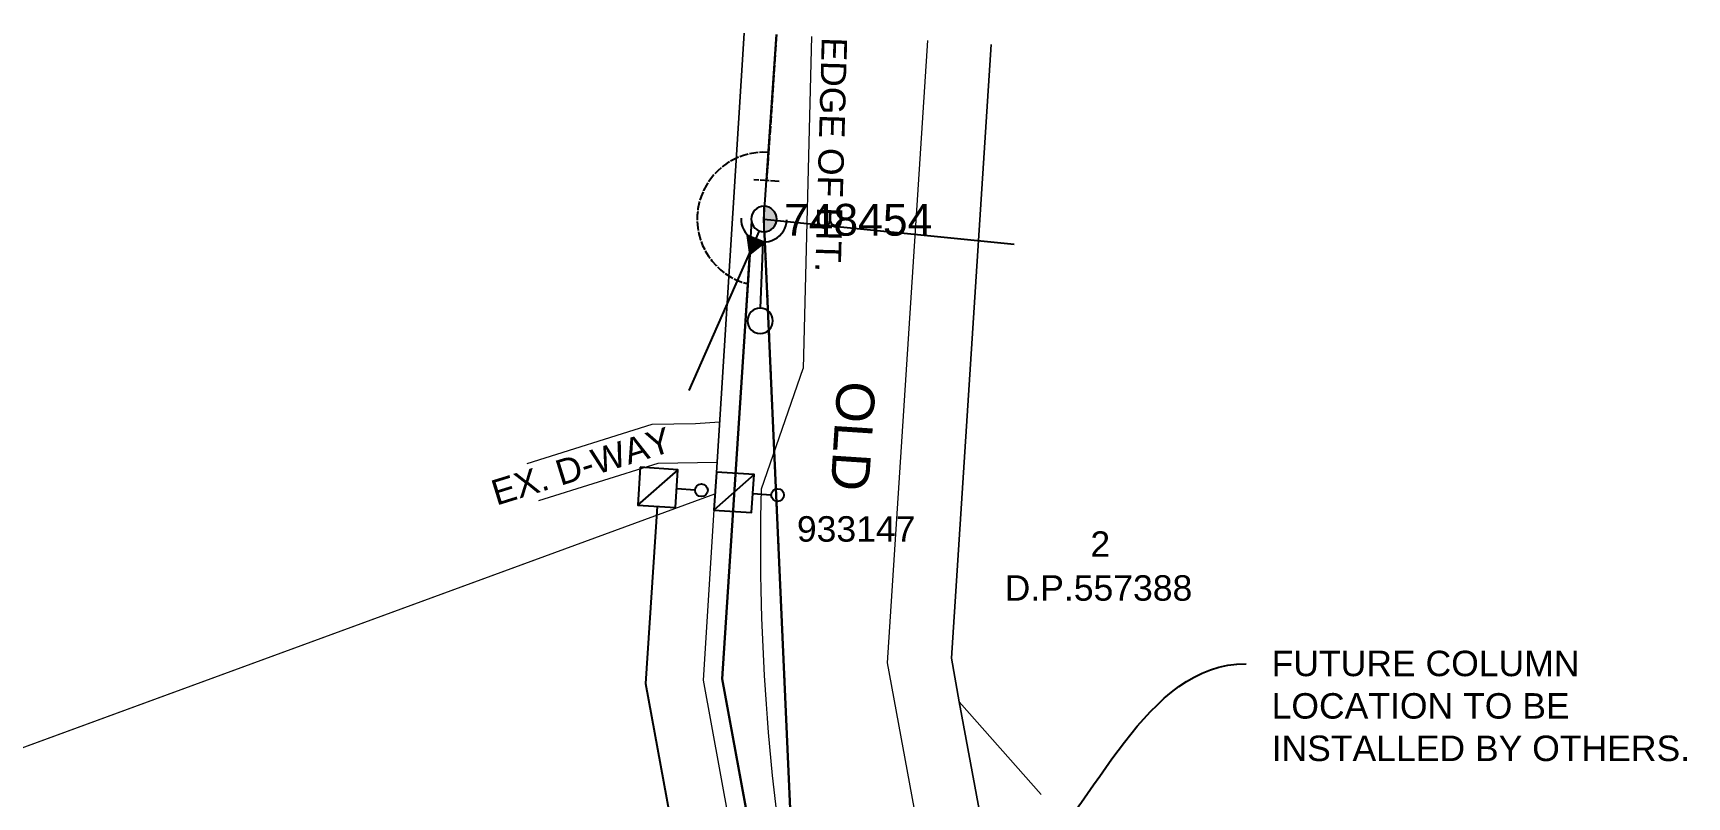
# Model space of a CAD drawing. Header units: metres. Extents: x 305767 to 306148, y 6274367 to 6274775.
# Drawn here: x 306018.1 to 306148.2, y 6274715.2 to 6274775.2 of the extents above; entities that cross this region are included whole.
import ezdxf
from ezdxf import colors
from ezdxf.entities.mleader import LeaderData, LeaderLine
from ezdxf.enums import TextEntityAlignment as Align
from ezdxf.math import Vec2, Vec3

# ---------------------------------------------------------------- set-up
doc = ezdxf.new("R2010")
doc.units = ezdxf.units.M
doc.header["$LTSCALE"] = 0.7
doc.linetypes.add('Cable Exist OH', pattern=[1, 1, 0])
doc.linetypes.add('Cable Remove', pattern=[2, 0, -2])
doc.layers.get('0').update_dxf_attribs({"color": 6})
for name, color, linetype in [('_User Miscellaneous1', 3, 'Continuous'), ('_User Miscellaneous11', 7, 'Continuous'), ('_User Miscellaneous7', 150, 'Continuous'), ('_User Miscellaneous8', 7, 'Continuous'), ('_User Miscellaneous9', 8, 'Continuous'), ('Equip_SP_HV_NEW', 2, 'Continuous'), ('Equip_SP_LV_NEW', 2, 'Continuous'), ('Mains_HV_EXT', 7, 'Continuous'), ('Mains_HV_NEW_U72', 2, 'Continuous'), ('Mains_LV_EXT', 7, 'Continuous'), ('Mains_LV_NEW_R6', 2, 'Continuous'), ('Mains_LV_NEW_T84', 2, 'Continuous'), ('OH_Details_SP_MISC', 7, 'Continuous'), ('Services_SP_EXT', 7, 'Continuous'), ('SupportsOH_SP_MISC', 7, 'Continuous'), ('SupportsOH_SP_TR_HV_LV_SL_NEW', 2, 'Continuous'), ('SupportsUG_SP_LV_SL_NEW', 2, 'Continuous'), ('Trench_SP_NEW', 2, 'Continuous')]:
    doc.layers.add(name, color=color, linetype=linetype)
for name, color, linetype, lineweight in [('_User Miscellaneous12', 7, 'Continuous', 35), ('_User Miscellaneous5', 7, 'Continuous', 35), ('Cadastre Developer_SP_NEW', 2, 'Continuous', 5), ('Cadastre Roads_SP_EXT', 9, 'Continuous', 5), ('Cadastre Roads_SP_NEW', 2, 'Continuous', 5)]:
    doc.layers.add(name, color=color, linetype=linetype, lineweight=lineweight)
doc.layers.add('_User Notes', color=7, linetype='Continuous', plot=False)
doc.layers.add('Features_HIDE', color=1, linetype='Continuous', plot=False)
doc.styles.add('ARIAL', font='arial.ttf', dxfattribs={"height": 2})
doc.styles.add('POLE_LABEL', font='arial.ttf')
doc.styles.add('SL_LABEL', font='arial.ttf')
doc.styles.get("Standard").update_dxf_attribs({"font": 'arial.ttf'})
doc.styles.add('style1', font='iso3098b.shx')
doc.linetypes.add('Cable New UG', pattern='A,8,-1,["x",style1,S=3.5,R=0,X=0.35,Y=-1],-3.5', length=12.5)
doc.linetypes.add('Cable Rem', pattern='A,6.5,-0.001,["X",Standard,S=2.5,R=0,X=0,Y=-1.27],-0.001', length=6.502)
doc.linetypes.add('Cable Z', pattern='A,8,-1,["Z",Standard,S=2.5,R=0,X=0.35,Y=-1.25],-3.5', length=12.5)
doc.linetypes.add('IE Trench HV', pattern='A,8,-2,["/",style1,S=2.5,R=0,X=0.1,Y=-1],-4.5', length=14.5)

# ---------------------------------------------------------------- blocks, each defined once
blk = doc.blocks.new('POLE_NEW')
at = {"lineweight": -3}
blk.add_lwpolyline([(-1, 0, 1), (1, 0, 1)], format="xyb", close=True, dxfattribs=at)
for tag, height, flags, p in [('pNumber', 2.5, 8, (-17.84, 2.07)), ('OWNED_BY', 0.2, 9, (1.15, -0.4)), ('SPECIAL_USE', 0.2, 9, (1.15, -0.8)), ('STATE', 0.2, 9, (1.15, -1)), ('cLV', 0.2, 9, (1.15, -1.4)), ('PARENT', 0.2, 9, (1.15, -0.6)), ('USAGE', 0.2, 9, (1.15, -1.2)), ('hDepth', 0.2, 9, (1.15, -1.6)), ('hDia', 0.2, 9, (1.15, -1.8)), ('cHV', 0.2, 9, (1.15, -2)), ('LBRACKET', 0.2, 9, (1.15, -2.2)), ('LExisting', 0.2, 9, (1.15, -2.4)), ('LANTNUMBER', 0.2, 9, (1.15, -2.6)), ('cLinedev', 0.2, 9, (1.15, -3.4)), ('pExisting', 0.2, 9, (1.15, -3.6)), ('LOther', 0.2, 9, (1.15, -2.8)), ('LRemove', 0.2, 9, (1.15, -3)), ('LEGEND', 0.2, 9, (1.15, -3.2)), ('PFNUMBER', 0.2, 9, (1.15, -3.8)), ('NEWPFNUMBER', 0.2, 9, (1.15, -4)), ('pFooting', 0.2, 9, (1.15, -4.2)), ('pNew', 0.2, 9, (1.15, -4.4)), ('pRelocate', 0.2, 9, (1.15, -4.8)), ('pRemove', 0.2, 9, (1.15, -5)), ('pReplace', 0.2, 9, (1.15, -5.2)), ('pStay', 0.2, 9, (1.15, -5.4)), ('pType', 0.2, 9, (1.15, -5.6)), ('cspan', 0.2, 9, (1.15, -5.8)), ('SUBURB', 0.2, 9, (1.15, -6)), ('STREETNAME', 0.2, 9, (1.15, -6.2)), ('LOCATION', 0.2, 9, (1.15, -6.4)), ('NOTES', 0.2, 9, (1.15, -6.6)), ('OPERATED_BY', 0.2, 9, (1.15, -6.89)), ('MAINTAINED_BY', 0.2, 9, (1.15, -7.22))]:
    blk.add_attdef(tag, text='', height=height, dxfattribs=dict(flags=flags)).set_placement(p, align=Align.MIDDLE_LEFT)
at = {"style": 'POLE_LABEL'}
for tag, height, flags, p in [('ASSET_NUM', 2.5, 8, (2, 2)), ('STRUCTURE_PLANT_NUMBER', 0.2, 9, (1.15, 0.09)), ('STREET_CODE', 0.2, 9, (1.15, -0.2))]:
    blk.add_attdef(tag, text='', height=height, dxfattribs=dict(at, flags=flags)).set_placement(p, align=Align.MIDDLE_LEFT)
at = {"flags": 1}
blk.add_attdef('Z', (1.15, -7.59), '', height=0.2, dxfattribs=at)
blk = doc.blocks.new('POLE_REPLACE_NEW')
for tag, height, flags, p in [('ASSET_NUM', 2.5, 8, (2, 2)), ('cHV', 0.2, 9, (1.5, -1.8)), ('LBRACKET', 0.2, 9, (1.5, -2)), ('LExisting', 0.2, 9, (1.5, -2.2)), ('LANTNUMBER', 0.2, 9, (1.5, -2.4)), ('LOther', 0.2, 9, (1.5, -2.6)), ('cLinedev', 0.2, 9, (1.5, -3.2)), ('LRemove', 0.2, 9, (1.5, -2.8)), ('LEGEND', 0.2, 9, (1.5, -3)), ('pExisting', 0.2, 9, (1.5, -3.4)), ('PFNUMBER', 0.2, 9, (1.5, -3.6)), ('NEWPFNUMBER', 0.2, 9, (1.5, -3.8)), ('pFooting', 0.2, 9, (1.5, -4)), ('pNew', 0.2, 9, (1.5, -4.2)), ('pNumber', 0.2, 9, (1.5, -4.4)), ('pRelocate', 0.2, 9, (1.5, -4.6)), ('pRemove', 0.2, 9, (1.5, -4.8)), ('pReplace', 0.2, 9, (1.5, -5)), ('pStay', 0.2, 9, (1.5, -5.2)), ('cspan', 0.2, 9, (1.5, -5.6)), ('SUBURB', 0.2, 9, (1.5, -5.8)), ('STREETNAME', 0.2, 9, (1.5, -6)), ('OPERATED_BY', 0.2, 9, (1.5, -6.6)), ('pType', 0.2, 9, (1.5, -5.4)), ('LOCATION', 0.2, 9, (1.5, -6.2)), ('NOTES', 0.2, 9, (1.5, -6.4)), ('Z', 0.2, 1, (1.5, -7)), ('MAINTAINED_BY', 0.2, 9, (1.5, -6.8))]:
    blk.add_attdef(tag, text='', height=height, dxfattribs=dict(flags=flags)).set_placement(p, align=Align.MIDDLE_LEFT)
blk.add_wipeout([(0, 1), (-0.13, 0.99), (-0.25, 0.97), (-0.37, 0.93), (-0.48, 0.88), (-0.59, 0.81), (-0.68, 0.73), (-0.77, 0.64), (-0.84, 0.54), (-0.9, 0.43), (-0.95, 0.31), (-0.98, 0.19), (-1, 0.06), (-1, -0.06), (-0.98, -0.19), (-0.95, -0.31), (-0.9, -0.43), (-0.84, -0.54), (-0.77, -0.64), (-0.68, -0.73), (-0.59, -0.81), (-0.48, -0.88), (-0.37, -0.93), (-0.25, -0.97), (-0.13, -0.99), (0, -1), (0.13, -0.99), (0.25, -0.97), (0.37, -0.93), (0.48, -0.88), (0.59, -0.81), (0.68, -0.73), (0.77, -0.64), (0.84, -0.54), (0.9, -0.43), (0.95, -0.31), (0.98, -0.19), (1, -0.06), (1, 0.06), (0.98, 0.19), (0.95, 0.31), (0.9, 0.43), (0.84, 0.54), (0.77, 0.64), (0.68, 0.73), (0.59, 0.81), (0.48, 0.88), (0.37, 0.93), (0.25, 0.97), (0.13, 0.99)])
h = blk.add_hatch(color=256)
edge = h.paths.add_edge_path()
edge.add_arc((0, 0), 1, 270, 450)
edge.add_line((0, 1), (0, -1))
at = {"layer": '_User Miscellaneous12'}
h = blk.add_hatch(dxfattribs=at)
h.set_pattern_fill('ANGLE', color=5)
h.set_pattern_definition([(0, (0, 0), (0, 6.985), [5.08, -1.905]), (90, (0, 0), (-6.985, 4e-16), [5.08, -1.905])])
h.paths.add_polyline_path([(-0.77, 0.64), (-0.84, 0.54), (-0.9, 0.43), (-0.95, 0.31), (-0.98, 0.19), (-1, 0.06), (-1, -0.06), (-0.98, -0.19), (-0.95, -0.31), (-0.9, -0.43), (-0.84, -0.54), (-0.77, -0.64), (-0.68, -0.73), (-0.59, -0.81), (-0.48, -0.88), (-0.37, -0.93), (-0.25, -0.97), (-0.13, -0.99), (0, -1), (0, 1), (-0.13, 0.99), (-0.25, 0.97), (-0.37, 0.93), (-0.48, 0.88), (-0.59, 0.81), (-0.68, 0.73)])
blk.add_lwpolyline([(0, 1), (0, -1)])
at = {"lineweight": -3}
blk.add_arc((0, 0), 1, 90, 270, dxfattribs=at)
blk.add_arc((0, 0), 1, 270, 90)
at = {"style": 'POLE_LABEL', "flags": 9}
blk.add_attdef('STRUCTURE_PLANT_NUMBER', text='', height=0.2, dxfattribs=at).set_placement((1.5, 0.24), align=Align.MIDDLE_LEFT)
at = {"flags": 9}
for tag, p in [('STREET_CODE', (1.5, 0)), ('OWNED_BY', (1.5, -0.2)), ('SPECIAL_USE', (1.5, -0.6)), ('STATE', (1.5, -0.8)), ('cLV', (1.5, -1.2)), ('PARENT', (1.5, -0.4)), ('USAGE', (1.5, -1)), ('hDepth', (1.5, -1.4)), ('hDia', (1.5, -1.6))]:
    blk.add_attdef(tag, text='', height=0.2, dxfattribs=at).set_placement(p, align=Align.MIDDLE_LEFT)
blk = doc.blocks.new('*U111')
blk.add_line((7, 0), (1.8, 0))
blk.add_arc((0, 0), 1.8, 270, 90)
blk = doc.blocks.new('UGOH_NEW')
blk.add_hatch(color=256).paths.add_polyline_path([(-0.75, 1.7), (0.75, 1.7), (0, 3)])
at = {"color": 1}
blk.add_lwpolyline([(-0.75, 1.7), (0.75, 1.7), (0, 3)], close=True, dxfattribs=at)
for tag, flags, p in [('CONSTRUCTED_VOLTAGE', 9, (1.5, 0)), ('OPERATING_VOLTAGE', 9, (1.5, -0.2)), ('ORIENTATION', 9, (1.5, -0.4)), ('STATE', 9, (1.5, -0.6)), ('OWNED_BY', 9, (1.5, -1)), ('OPERATED_BY', 9, (1.5, -1.2)), ('USAGE', 9, (1.5, -0.8)), ('MAINTAINED_BY', 9, (1.5, -1.4)), ('ACTUAL_STATUS', 9, (1.5, -1.6)), ('TYPE', 1, (1.5, -2)), ('NUMBER_OF_PHASES', 9, (1.5, -1.8))]:
    blk.add_attdef(tag, text='', height=0.2, dxfattribs=dict(flags=flags)).set_placement(p, align=Align.MIDDLE_LEFT)
blk = doc.blocks.new('*U161')
at = {"layer": '_User Miscellaneous7', "lineweight": -3}
for points in [[(0, -3.03), (0, -1.58)], [(-1.49, -3.03), (1.5, -6.01)]]:
    blk.add_lwpolyline(points, dxfattribs=at)
blk.add_lwpolyline([(-1.49, -6), (1.49, -6), (1.49, -3.03), (-1.49, -3.03)], close=True, dxfattribs=at)
blk.add_circle((0, -1.08), 0.5, dxfattribs=at)
at = {"layer": '_User Miscellaneous8', "color": 2, "lineweight": -3}
blk.add_lwpolyline([(-1.49, 0), (1.49, 0), (1.49, 2.97), (-1.49, 2.97)], close=True, dxfattribs=at)
at = {"layer": '_User Miscellaneous9', "color": 2, "lineweight": -3}
blk.add_lwpolyline([(-1.49, 2.97), (1.5, -0.01)], dxfattribs=at)
at = {"style": 'POLE_LABEL', "flags": 9}
blk.add_attdef('STRUCTURE_PLANT_NUMBER', text='', height=0.2, dxfattribs=at).set_placement((1.64, 1.73), align=Align.MIDDLE_LEFT)
for tag, flags, p in [('STREET_CODE', 9, (1.64, 1.49)), ('COLUMN_TYPE', 9, (1.64, 1.29)), ('OWNED_BY', 9, (1.64, 1.09)), ('OPERATED_BY', 9, (1.64, 0.89)), ('STATE', 9, (1.64, 0.49)), ('MAINTAINED_BY', 9, (1.64, 0.69)), ('USAGE', 9, (1.64, 0.29)), ('LEGEND', 9, (1.64, 0.09)), ('SUBURB', 9, (1.64, -0.31)), ('STREETNAME', 9, (1.64, -0.51)), ('Z', 1, (1.64, -1.31)), ('PARENT', 9, (1.64, -0.11)), ('LOCATION', 9, (1.64, -0.71)), ('NOTES', 9, (1.64, -0.91)), ('LABEL_ALIGNMENT', 9, (1.64, -1.11))]:
    blk.add_attdef(tag, text='', height=0.2, dxfattribs=dict(flags=flags)).set_placement(p, align=Align.MIDDLE_LEFT)
at = {"layer": '_User Miscellaneous5', "style": 'ARIAL', "flags": 8}
blk.add_attdef('ASSET_NUM', text='', height=2, dxfattribs=at).set_placement((2, 3.49), align=Align.MIDDLE_LEFT)
blk = doc.blocks.new('*U27')
at = {"layer": '_User Miscellaneous8', "color": 2}
blk.add_line((0, 0), (0, 1.45), dxfattribs=at)
blk.add_circle((0, 1.95), 0.5, dxfattribs=at)
for tag, p, flags in [('Z', (0, 0), 1), ('OPERATED_BY', (0, -9.61), 9)]:
    blk.add_attdef(tag, p, '', height=0.2, dxfattribs=dict(flags=flags))
at = {"style": 'SL_LABEL', "flags": 9}
blk.add_attdef('STREET_CODE', text='', height=0.2, dxfattribs=at).set_placement((0, -0.2), align=Align.MIDDLE_LEFT)
at = {"flags": 9}
for tag, p in [('CONSTRUCTED_VOLTAGE', (0, -0.4)), ('CONTROL_TYPE', (0, -0.6)), ('OPERATING_VOLTAGE', (0, -1.4)), ('LANTERN_PURPOSE', (0, -0.8)), ('LANTERN_TYPE', (0, -1)), ('NO_PHASES', (0, -1.2)), ('ORIENTATION', (0, -1.6)), ('OWNED_BY', (0, -1.8)), ('STATE', (0, -2)), ('CEXIST', (0, -2.4)), ('CNEW', (0, -2.6)), ('USAGE', (0, -2.2)), ('CNUMBER', (0, -2.8)), ('CREMOVE', (0, -3)), ('CREPLACE', (0, -3.2)), ('LKINGHEIGHT', (0, -3.4)), ('LBRACKET', (0, -3.6)), ('LBRACKETVOCAB', (0, -3.8)), ('LCATEGORY', (0, -4)), ('LCHARGE1', (0, -4.2)), ('LCHARGE1PERCENT', (0, -4.4)), ('LCHARGE2', (0, -4.6)), ('LCHARGE2PERCENT', (0, -4.8)), ('LCHARGE3', (0, -5)), ('LCHARGE3PERCENT', (0, -5.2)), ('LEXIST', (0, -5.4)), ('LLAMP', (0, -5.6)), ('LLAMPVOCAB', (0, -5.8)), ('LMAST', (0, -6)), ('LMASTVOCAB', (0, -6.2)), ('LNEW', (0, -6.4)), ('LANTNUMBER', (0, -6.6)), ('LOUTREACH', (0, -7)), ('LOUTREACHVOCAB', (0, -7.2)), ('LRATECODE', (0, -7.4)), ('LREMOVE', (0, -7.6)), ('LREPLACE', (0, -7.8)), ('SUBURB', (0, -8.6)), ('STREETNAME', (0, -8.8)), ('LTYPE', (0, -8)), ('LTYPEVOCAB', (0, -8.2)), ('LEGEND', (0, -8.4)), ('LOCATION', (0, -9)), ('NOTES', (0, -9.2)), ('MAINTAINED_BY', (0, -9.86))]:
    blk.add_attdef(tag, text='', height=0.2, dxfattribs=at).set_placement(p, align=Align.MIDDLE_LEFT)
at = {"layer": '_User Notes', "style": 'SL_LABEL', "flags": 8}
blk.add_attdef('ASSET_NUM', text='', height=2.5, dxfattribs=at).set_placement((2, 2), align=Align.MIDDLE_LEFT)
at = {"layer": '_User Notes', "flags": 8}
blk.add_attdef('LNUMBER', text='', height=2.5, dxfattribs=at).set_placement((1.2, -2.8), align=Align.MIDDLE_LEFT)

msp = doc.modelspace()

# ---------------------------------------------------------------- linework, layer by layer
at = {"layer": '_User Miscellaneous11', "color": 7, "linetype": 'Cable Rem', "flags": 128}
msp.add_lwpolyline([(306075.6, 6274760.6), (306078.26, 6274700.77), (306089.34, 6274640.48)], dxfattribs=at)
at = {"layer": 'Cadastre Developer_SP_NEW', "color": 4}
for p, q in [((306071.78, 6274739.42), (306074.05, 6274775.21)), ((306093.47, 6274774.32), (306090.34, 6274726.09)), ((306090.34, 6274726.09), (306093.47, 6274774.32)), ((305846.79, 6274656.55), (306071.75, 6274739.02)), ((306090.34, 6274726.09), (306090.96, 6274722.67)), ((306090.96, 6274722.67), (306090.34, 6274726.09)), ((306090.96, 6274722.67), (306108.02, 6274630.23)), ((306090.96, 6274722.67), (306097.39, 6274715.37)), ((306108.02, 6274630.23), (306090.96, 6274722.67))]:
    msp.add_line(p, q, dxfattribs=at)
for points in [[(306074.05, 6274775.21), (306071.78, 6274739.42), (306071.75, 6274739.02)], [(305988.44, 6274708.48), (306016.69, 6274718.83), (306071.75, 6274739.02), (306070.81, 6274724.37), (306075.52, 6274698.68), (306080.99, 6274668.84), (306078.26, 6274662.9), (306003.91, 6274619.69), (305999.64, 6274621.6)]]:
    msp.add_lwpolyline(points, dxfattribs=at)
at = {"layer": 'Cadastre Roads_SP_EXT', "color": 8}
for p, q in [((306079.34, 6274774.94), (306078.68, 6274748.86)), ((306056.98, 6274741.4), (306066.8, 6274744.47)), ((306066.8, 6274744.47), (306070.22, 6274744.53)), ((306070.22, 6274744.53), (306072.11, 6274744.67)), ((306057.89, 6274738.48), (306067.29, 6274741.42)), ((306067.29, 6274741.42), (306071.91, 6274741.49))]:
    msp.add_line(p, q, dxfattribs=at)
at = {"layer": 'Cadastre Roads_SP_NEW', "color": 8}
msp.add_line((306103.1, 6274629.32), (306085.31, 6274725.73), dxfattribs=at)
at = {"layer": 'Cadastre Roads_SP_NEW', "color": 8, "elevation": 68.5, "flags": 128}
msp.add_lwpolyline([(306075.41, 6274739.4), (306078.68, 6274748.86)], dxfattribs=at)
at = {"layer": 'Cadastre Roads_SP_NEW', "color": 8, "flags": 128}
msp.add_lwpolyline([(306081.04, 6274660.47, 0.316378), (306084.65, 6274668.3), (306078.2, 6274703.48, -0.051911), (306075.41, 6274739.4)], format="xyb", dxfattribs=at)
at = {"layer": 'Mains_HV_EXT', "linetype": 'Cable Exist OH'}
for p, q in [((306076.59, 6274775.09), (306075.81, 6274763.61)), ((306076.8, 6274763.55), (306074.81, 6274763.68))]:
    msp.add_line(p, q, dxfattribs=at)
at = {"layer": 'Mains_HV_EXT', "linetype": 'Cable Remove'}
for q in [(306075.6, 6274760.6), (306078.26, 6274700.77)]:
    msp.add_line((306075.6, 6274760.6), q, dxfattribs=at)
at = {"layer": 'Mains_HV_NEW_U72', "color": 2, "linetype": 'Cable New UG', "flags": 128}
msp.add_lwpolyline([(305949.34, 6274605.15), (305957.13, 6274590.76), (305981.35, 6274604.84), (306004.67, 6274618.39), (306079.42, 6274661.84), (306082.55, 6274668.65), (306072.32, 6274724.46), (306074.5, 6274757.81)], dxfattribs=at)
at = {"layer": 'Mains_LV_EXT', "linetype": 'Cable Exist OH'}
for p, q in [((306076.58, 6274775.09), (306075.81, 6274763.61)), ((306076.8, 6274763.55), (306074.81, 6274763.68))]:
    msp.add_line(p, q, dxfattribs=at)
at = {"layer": 'Mains_LV_NEW_R6', "color": 2, "linetype": 'Cable Z'}
msp.add_lwpolyline([(306067.19, 6274738.02), (306066.29, 6274724.1), (306070.81, 6274699.43), (306075.74, 6274700.33)], dxfattribs=at)
at = {"layer": 'Mains_LV_NEW_T84', "color": 2, "linetype": 'Cable New UG', "flags": 128}
msp.add_lwpolyline([(306074.5, 6274757.81), (306072.32, 6274724.46), (306076.55, 6274701.39)], dxfattribs=at)
at = {"layer": 'Trench_SP_NEW', "linetype": 'IE Trench HV', "flags": 128}
for points in [[(306074.65, 6274760.84), (306073.35, 6274740.6)], [(306073.16, 6274737.64), (306072.32, 6274724.46), (306076.55, 6274701.39)]]:
    msp.add_lwpolyline(points, dxfattribs=at)

# ---------------------------------------------------------------- block references
at = {"layer": 'SupportsOH_SP_TR_HV_LV_SL_NEW', "ltscale": 0.5}
msp.add_blockref('POLE_NEW', (306075.3, 6274752.6), dxfattribs=at)
at = {"layer": 'SupportsUG_SP_LV_SL_NEW', "ltscale": 0.5}
ref = msp.add_blockref('*U161', (306071.76, 6274739.22), dxfattribs=dict(at, rotation=266.3369530243561))
ref.add_attrib('ASSET_NUM_001', '933147', (306078.19, 6274735.25), dxfattribs={"layer": '_User Miscellaneous5', "height": 2, "style": 'ARIAL'})
at = {"layer": 'SupportsUG_SP_LV_SL_NEW', "ltscale": 0.5, "rotation": 266.3369530243561}
msp.add_blockref('*U27', (306074.73, 6274739.03), dxfattribs=at)

# ---------------------------------------------------------------- texts
at = {"layer": 'Cadastre Developer_SP_NEW', "color": 4, "style": 'ARIAL'}
for s, p in [('2', (306101.27, 6274734.06)), ('D.P.557388', (306094.53, 6274730.61))]:
    msp.add_text(s, height=2, dxfattribs=at).set_placement(p)
at = {"layer": 'Cadastre Roads_SP_EXT', "color": 8, "style": 'ARIAL'}
for s, rotation, p in [('EDGE OF BIT.', 268.4078, (306080.15, 6274774.9)), ('EX. D-WAY', 17.202, (306054.56, 6274738.07))]:
    msp.add_text(s, height=2, rotation=rotation, dxfattribs=at).set_placement(p)
at = {"layer": 'Cadastre Roads_SP_NEW', "color": 3, "style": 'ARIAL'}
msp.add_text('OLD', height=3, rotation=266.2885, dxfattribs=at).set_placement((306081.39, 6274747.93))

# ---------------------------------------------------------------- leaders
at = {"layer": '_User Miscellaneous1', "color": 7}
ml = msp.add_multileader_mtext('Standard', dxfattribs=at)
ml.set_content('FUTURE COLUMN\\PLOCATION TO BE\\PINSTALLED BY OTHERS.', color=7, style='ARIAL')
ml.set_leader_properties(color=4)
ml.build(insert=Vec2(0, 0))
ml.multileader.update_dxf_attribs({"leader_type": 2, "arrow_head_size": 3})
ctx = ml.context
ctx.base_point, ctx.char_height, ctx.arrow_head_size, ctx.plane_origin = Vec3(306113.52, 6274725.66), 2, 3, Vec3(306145.38, 6274692.57)
ctx.attachment_type = 1
notes = []
notes.append((ctx, [(1, (1, 1, 0), (306105.52, 6274725.66), (1, 0), 8, [(0, [(306093.82, 6274707.15)], 0, [])])]))
ctx.mtext.insert, ctx.mtext.flow_direction = Vec3(306115.52, 6274726.68), 5
for ctx, leaders in notes:
    for number, flags, end, landing, length, lines in leaders:
        leader = LeaderData()
        leader.index, (leader.has_last_leader_line, leader.has_dogleg_vector, leader.attachment_direction) = number, flags
        leader.last_leader_point, leader.dogleg_vector, leader.dogleg_length = Vec3(end), Vec3(landing), length
        for number, points, colour, breaks in lines:
            line = LeaderLine()
            line.index, line.vertices, line.color, line.breaks = number, Vec3.list(points), colors.encode_raw_color(colour), breaks
            leader.lines.append(line)
        ctx.leaders.append(leader)

# ---------------------------------------------------------------- next in the draw order: block references
at = {"layer": 'SupportsOH_SP_TR_HV_LV_SL_NEW', "ltscale": 0.5}
ref = msp.add_blockref('POLE_REPLACE_NEW', (306075.6, 6274760.6), dxfattribs=at)
ref.add_attrib('ASSET_NUM', '748454', dxfattribs={"layer": 'Features_HIDE', "height": 2.5}).set_placement((306077.18, 6274760.54), align=Align.MIDDLE_LEFT)

# ---------------------------------------------------------------- next in the draw order: linework, layer by layer
at = {"layer": 'Cadastre Roads_SP_NEW', "color": 8}
msp.add_line((306085.31, 6274725.73), (306088.48, 6274774.64), dxfattribs=at)
at = {"layer": 'Mains_HV_EXT', "linetype": 'Cable Exist OH'}
msp.add_arc((306075.6, 6274760.6), 5.25, 86.1279, 256.1985, dxfattribs=at)
at = {"layer": 'Mains_LV_EXT', "linetype": 'Cable Remove'}
for p in [(306078.26, 6274700.77), (306075.6, 6274760.6)]:
    msp.add_line(p, (306075.6, 6274760.6), dxfattribs=at)
at = {"layer": 'Mains_LV_EXT', "linetype": 'Cable Exist OH'}
msp.add_arc((306075.6, 6274760.6), 5.25, 86.1279, 256.1985, dxfattribs=at)
at = {"layer": 'OH_Details_SP_MISC', "color": 7, "linetype": 'Continuous', "flags": 128}
msp.add_lwpolyline([(306092.05, 6274625.87), (306088.31, 6274646.11), (306078.26, 6274700.77), (306075.6, 6274760.6), (306076.59, 6274775.09)], dxfattribs=at)
at = {"layer": 'Services_SP_EXT'}
for p, q in [((306075.6, 6274760.6), (306095.28, 6274758.63)), ((306075.23, 6274759.67), (306069.7, 6274747.12))]:
    msp.add_line(p, q, dxfattribs=at)

# ---------------------------------------------------------------- next in the draw order: block references
at = {"layer": 'Equip_SP_HV_NEW', "rotation": 158.3732778070112}
msp.add_blockref('UGOH_NEW', (306075.6, 6274760.6), dxfattribs=at)
at = {"layer": 'Equip_SP_LV_NEW', "rotation": 158.3732778070112}
msp.add_blockref('UGOH_NEW', (306075.6, 6274760.6), dxfattribs=at)
at = {"layer": 'SupportsOH_SP_MISC', "color": 2, "ltscale": 0.5, "rotation": 267.8504785416946}
msp.add_blockref('*U111', (306075.6, 6274760.6), dxfattribs=at)

doc.saveas('drawing.dxf')
